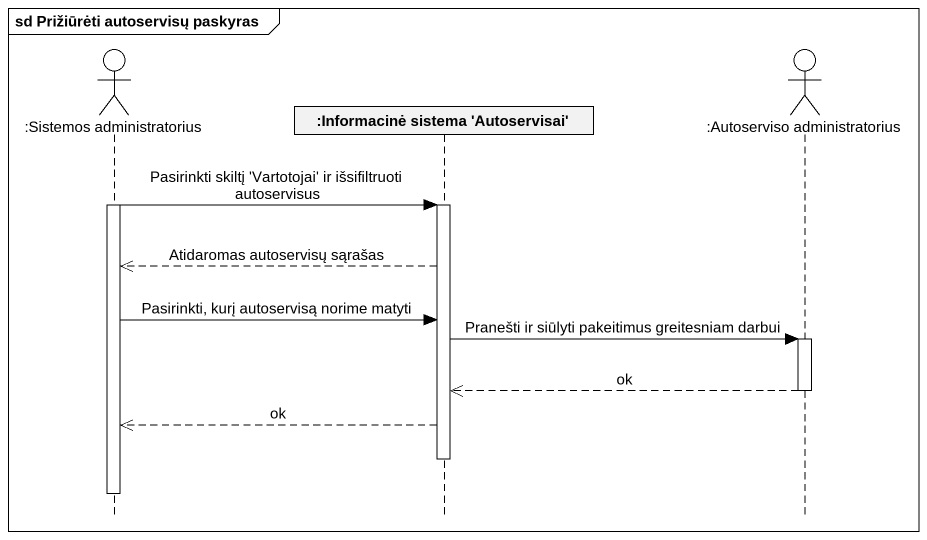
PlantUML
@startuml
mainframe sd Prižiūrėti autoservisų paskyras
hide footbox
actor ":Sistemos administratorius" as Sistemos_administratorius
participant ":Informacinė sistema 'Autoservisai'" as Informacinė_sistema
actor ":Autoserviso administratorius" as Autoserviso_administratorius

activate Sistemos_administratorius
Sistemos_administratorius -> Informacinė_sistema : Pasirinkti skiltį 'Vartotojai' ir išsifiltruoti autoservisus
activate Informacinė_sistema
Informacinė_sistema -->> Sistemos_administratorius : Atidaromas autoservisų sąrašas
Sistemos_administratorius -> Informacinė_sistema : Pasirinkti, kurį autoservisą norime matyti
Informacinė_sistema -> Autoserviso_administratorius : Pranešti ir siūlyti pakeitimus greitesniam darbui
activate Autoserviso_administratorius
Autoserviso_administratorius -->> Informacinė_sistema : ok
deactivate Autoserviso_administratorius
Informacinė_sistema -->> Sistemos_administratorius : ok
deactivate Informacinė_sistema
deactivate Sistemos_administratorius
@enduml
